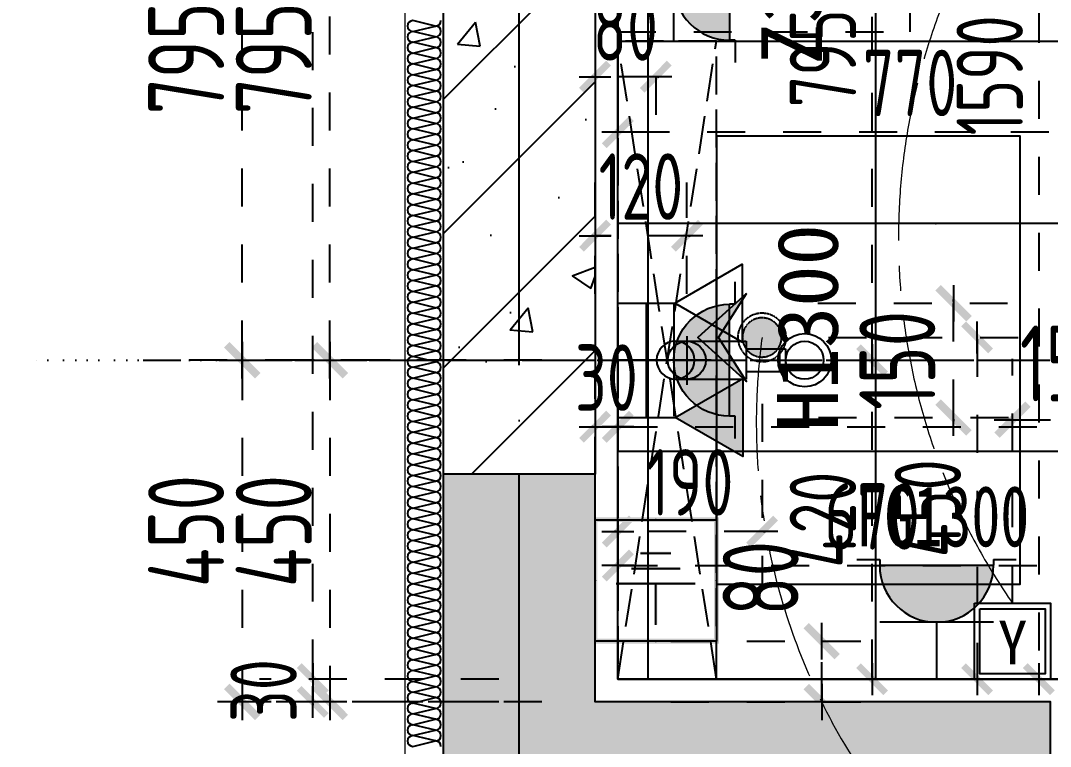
# Model space of a CAD drawing. Extents: x 133656 to 214778, y 12424 to 51506.
# Drawn here: x 155439 to 156796, y 20241 to 21197 of the extents above; entities that cross this region are included whole.
import ezdxf
from ezdxf.enums import TextEntityAlignment as Align

# ---------------------------------------------------------------- set-up
doc = ezdxf.new("R2010")
doc.units = 0
doc.header["$MEASUREMENT"] = 0
for name, pattern in [('DASH', [0.35, 0.25, -0.1]), ('图案填充', [66.863653, 0, -20.558844, 0, -15.145704, 0, -15.145704, 0, -16.013401]), ('图纸索引线', [1.414175, 0.440583, -0.082865, 0.082865, -0.092515, 0.440583, -0.082865, 0.082865, -0.109034]), ('家具虚线平面', [100, 50, -50]), ('索引', [26.102844, 8.811668, -1.657301, 1.657301, -1.850304, 8.811668, -1.657301, 1.657301]), ('轴线', [1279.947105, 991.697132, -142.311249, 0, -145.938724])]:
    doc.linetypes.add(name, pattern=pattern)
doc.layers.get('Defpoints').update_dxf_attribs({"color": 8})
for name, color, linetype in [('A-HATH', 8, 'Continuous'), ('A3.土建轴号', 160, 'Continuous'), ('A31.土建轴线', 251, 'Continuous'), ('B4.装修完成面', 112, 'Continuous'), ('B6.新建墙体定位', 203, 'Continuous'), ('B9.完成面定位', 203, 'Continuous'), ('E1.地面-(平面图)', 136, 'Continuous'), ('F5.洁具层', 133, 'Continuous'), ('G3.天花灯具', 52, 'Continuous'), ('G4.天花灯位', 71, 'Continuous'), ('G5.天花看线', 152, 'Continuous'), ('K1.机电开关', 30, 'Continuous'), ('K2.强电插座', 132, 'Continuous'), ('PUB_HATCH', 8, 'Continuous'), ('WALL', 6, 'Continuous'), ('wf2水点排水', 1, 'Continuous'), ('WF2水点标注', 1, 'Continuous'), ('保温', 35, 'Continuous'), ('给排水', 4, 'Continuous')]:
    doc.layers.add(name, color=color, linetype=linetype)
doc.layers.add('灯具连线', color=30, linetype='Continuous', lineweight=13)
doc.styles.add('_TCH_DIM_T3', font='SIMPLEX', dxfattribs={"width": 0.705882, "bigfont": 'GBCBIG'})
doc.styles.add('_TEL_DIM', font='MYTXT', dxfattribs={"width": 0.8, "height": 3, "bigfont": 'HZTXT'})
doc.styles.add('标注数字', font='dim.shx', dxfattribs={"width": 0.8})
doc.styles.add('标题文字', font='')
doc.styles.add('黑体', font='simhei.ttf')
doc.styles.get('标题文字').set_extended_font_data('SimSun')
doc.dimstyles.new('_TCH_ARCH&&50', dxfattribs={"dimtxt": 127.5, "dimasz": 50, "dimexe": 125, "dimexo": 150, "dimgap": 75, "dimtad": 1, "dimdec": 0, "dimzin": 0, "dimdsep": 46, "dimtxsty": '_TCH_DIM_T3', "dimblk": 'ARCHTICK', "dimcen": 0.09, "dimclrd": 44, "dimclre": 44, "dimclrt": 2, "dimazin": 2, "dimtfac": 1, "dimtdec": 0, "dimtix": 1, "dimtmove": 2, "dimatfit": 3, "dimldrblk": 'DOT', "dimfxl": 1, "dimtolj": 1, "dimtzin": 0, "dimarcsym": 0})
doc.dimstyles.new('设计2017', dxfattribs={"dimscale": 100, "dimtxt": 2.5, "dimasz": 0.06, "dimexe": 2, "dimexo": 2.5, "dimgap": 0.6, "dimtad": 1, "dimdec": 0, "dimrnd": 5, "dimzin": 0, "dimdsep": 46, "dimtxsty": '标注数字', "dimblk": 'HBA_DIMENSION_TICK', "dimcen": 0.125, "dimclrd": 44, "dimclre": 44, "dimclrt": 50, "dimadec": 0, "dimazin": 0, "dimtfac": 1, "dimtdec": 0, "dimtix": 1, "dimtmove": 0, "dimatfit": 3, "dimldrblk": 'HBA_Leader_Arrow', "dimfxl": 7, "dimfxlon": 1, "dimtvp": 1, "dimtolj": 1, "dimtzin": 0, "dimarcsym": 0})
pattern_1 = [(0, (157766.07, 20329.63), (0, 300), []), (90, (157766.07, 20329.63), (-300, 2e-14), [])]

# ---------------------------------------------------------------- blocks, each defined once
blk = doc.blocks.new('_ArchTick')
at = {"color": 0, "linetype": 'ByBlock', "const_width": 0.4}
blk.add_lwpolyline([(-0.5, -0.5), (0.5, 0.5)], dxfattribs=at)
blk = doc.blocks.new('*D77')
at = {"layer": 'A3.土建轴号', "color": 44, "lineweight": -2, "transparency": 16777216}
for p, q in [((155466.2, 22999.6), (154828.2, 22999.6)), ((154953.2, 20199.6), (154953.2, 22999.6)), ((155466.2, 20199.6), (154828.2, 20199.6))]:
    blk.add_line(p, q, dxfattribs=at)
at = {"layer": 'Defpoints', "color": 0, "transparency": 16777216}
for p in [(154953.2, 22999.6), (155616.2, 22999.6), (155616.2, 20199.6)]:
    blk.add_point(p, dxfattribs=at)
at = {"layer": 'A3.土建轴号', "color": 44, "lineweight": -2, "transparency": 16777216, "xscale": 50, "yscale": 50, "zscale": 50}
for p, rotation in [((154953.2, 22999.6), 90), ((154953.2, 20199.6), 270)]:
    blk.add_blockref('_ArchTick', p, dxfattribs=dict(at, rotation=rotation))
at = {"layer": 'A3.土建轴号', "color": 2, "transparency": 16777216, "insert": (154814.4, 21599.6), "char_height": 127.5, "attachment_point": 5, "rotation": 90, "style": '_TCH_DIM_T3'}
blk.add_mtext('\\A1;2800', dxfattribs=at)
blk = doc.blocks.new('_Dot')
at = {"color": 0, "linetype": 'ByBlock', "lineweight": -2}
blk.add_line((-0.5, 0), (-1, 0), dxfattribs=at)
at = {"color": 0, "linetype": 'ByBlock', "const_width": 0.5}
blk.add_lwpolyline([(-0.25, 0, 1), (0.25, 0, 1)], format="xyb", close=True, dxfattribs=at)
blk = doc.blocks.new('$LinePat$岩棉板')
at = {"color": 0}
for p, q in [((0, -17), (12, -67)), ((12, -67), (24, -17))]:
    blk.add_line(p, q, dxfattribs=at)
for centre, start, end in [((12, -17), 0, 180), ((0, -67), 270, 0), ((24, -67), 180, 270)]:
    blk.add_arc(centre, 12, start, end, dxfattribs=at)
at = {"layer": 'Defpoints'}
blk.add_point((0, 0.1), dxfattribs=at)
at = {"layer": 'Defpoints', "color": 0}
blk.add_point((24, -84), dxfattribs=at)
blk = doc.blocks.new('A$C4CA221D1')
at = {"layer": '给排水'}
blk.add_hatch(color=256, dxfattribs=at).paths.add_polyline_path([(1.308, 2.744), (-0.408, 2.744), (0.45, 1.258)])
for points in [[(0.45, 0), (0.45, 1.258), (1.308, 2.744), (-0.408, 2.744), (0.45, 1.258)], [(2.958, 0), (2.958, 1.25), (3.811, 2.728), (2.105, 2.728), (2.958, 1.25)], [(0.45, 0.629), (2.965, 0.629)], [(1.708, 0.629), (1.708, 0)]]:
    blk.add_lwpolyline(points, dxfattribs=at)
blk = doc.blocks.new('longtou')
at = {"layer": 'F5.洁具层', "color": 252}
for p, q in [((1103515.8, 259388.9), (1103515.8, 259441)), ((1103545.8, 259441), (1103515.8, 259441)), ((1103545.8, 259433), (1103515.8, 259433)), ((1103545.8, 259388.9), (1103545.8, 259441)), ((1103555.8, 259388.9), (1103505.8, 259388.9)), ((1103505.8, 259296), (1103505.8, 259388.9)), ((1103555.8, 259296), (1103555.8, 259388.9))]:
    blk.add_line(p, q, dxfattribs=at)
blk.add_circle((1103530.8, 259296), 25, dxfattribs=at)
blk = doc.blocks.new('不间断电源')
h = blk.add_hatch(color=8)
h.dxf.hatch_style = 1
h.paths.add_polyline_path([(-70.3, 140.6, 1), (70.3, 140.6)])
for p, q in [((-98.4, 147.7), (-70.3, 147.7)), ((-70.3, 147.7), (-70.3, 140.6)), ((-70.3, 140.6), (70.3, 140.6)), ((70.3, 147.7), (70.3, 140.6)), ((70.3, 147.7), (98.4, 147.7)), ((70.3, 70.3), (-70.3, 70.3)), ((0, 70.3), (0, 0))]:
    blk.add_line(p, q)
blk.add_arc((0, 140.6), 70.3, 180, 0)
at = {"color": 1, "style": '标题文字'}
blk.add_attdef('REF.', (86, 32.6), '', height=70.9, dxfattribs=at)
blk = doc.blocks.new('HBA_DIMENSION_TICK')
at = {"color": 0, "linetype": 'ByBlock'}
for p, q in [((-10, 0), (0, 0)), ((0, 0), (10, 0))]:
    blk.add_line(p, q, dxfattribs=at)
at = {"color": 50, "linetype": 'ByBlock'}
blk.add_solid([(-10, -7), (-7, -10), (7, 10), (10, 7)], dxfattribs=at)
blk = doc.blocks.new('*D106')
at = {"layer": 'Defpoints', "color": 0, "linetype": '家具虚线平面', "transparency": 16777216}
for p in [(156896.1, 20671.3), (156746.1, 20329.6), (156896.1, 20329.6)]:
    blk.add_point(p, dxfattribs=at)
at = {"layer": 'K1.机电开关', "color": 44, "linetype": '家具虚线平面', "lineweight": -2, "transparency": 16777216}
for p, q in [((156746.1, 20429.6), (156746.1, 20751.3)), ((156896.1, 20429.6), (156896.1, 20751.3)), ((156743.7, 20671.3), (156741.3, 20671.3)), ((156746.1, 20671.3), (156896.1, 20671.3)), ((156898.5, 20671.3), (156900.9, 20671.3))]:
    blk.add_line(p, q, dxfattribs=at)
at = {"layer": 'K1.机电开关', "color": 44, "linetype": '家具虚线平面', "lineweight": -2, "transparency": 16777216, "xscale": 2.4, "yscale": 2.4, "zscale": 2.4}
blk.add_blockref('HBA_DIMENSION_TICK', (156746.1, 20671.3), dxfattribs=at)
at = {"layer": 'K1.机电开关', "color": 44, "linetype": '家具虚线平面', "lineweight": -2, "transparency": 16777216, "xscale": 2.4, "yscale": 2.4, "zscale": 2.4, "rotation": 180}
blk.add_blockref('HBA_DIMENSION_TICK', (156896.1, 20671.3), dxfattribs=at)
at = {"layer": 'K1.机电开关', "color": 50, "linetype": '家具虚线平面', "transparency": 16777216, "insert": (156821.1, 20745.3), "char_height": 100, "attachment_point": 5, "style": '标注数字'}
blk.add_mtext('\\A1;150', dxfattribs=at)
blk = doc.blocks.new('HBA_Leader_Arrow')
at = {"color": 0, "linetype": 'ByBlock', "ltscale": 0.5}
blk.add_line((3.5, 0), (-10, 0), dxfattribs=at)
for points in [[(-10.99, 11.28), (-6.57, 14.38), (-0.55, 0), (3.5, 0)], [(-10.99, -11.28), (-6.57, -14.38), (-0.55, 0), (3.5, 0)]]:
    blk.add_solid(points, dxfattribs=at)
blk = doc.blocks.new('*D108')
at = {"layer": 'Defpoints', "color": 0, "linetype": '家具虚线平面', "transparency": 16777216}
for p in [(156140.6, 20749.6), (155731.3, 20299.6), (156048.7, 20299.6)]:
    blk.add_point(p, dxfattribs=at)
at = {"layer": 'K2.强电插座', "color": 44, "linetype": '家具虚线平面', "lineweight": -2, "transparency": 16777216}
for p, q in [((156011.3, 20749.6), (155651.3, 20749.6)), ((155731.3, 20747.2), (155731.3, 20302)), ((155948.7, 20299.6), (155651.3, 20299.6))]:
    blk.add_line(p, q, dxfattribs=at)
at = {"layer": 'K2.强电插座', "color": 44, "linetype": '家具虚线平面', "lineweight": -2, "transparency": 16777216, "xscale": 2.4, "yscale": 2.4, "zscale": 2.4}
for p, rotation in [((155731.3, 20749.6), 90), ((155731.3, 20299.6), 270)]:
    blk.add_blockref('HBA_DIMENSION_TICK', p, dxfattribs=dict(at, rotation=rotation))
at = {"layer": 'K2.强电插座', "color": 50, "linetype": '家具虚线平面', "transparency": 16777216, "insert": (155657.3, 20524.6), "char_height": 100, "attachment_point": 5, "rotation": 90, "style": '标注数字'}
blk.add_mtext('\\A1;450', dxfattribs=at)
blk = doc.blocks.new('*U58')
at = {"linetype": 'ByBlock'}
for points in [[(0, 7), (7, 7), (7, 0), (0, 0)], [(0.5, 6.5), (6.5, 6.5), (6.5, 0.5), (0.5, 0.5)]]:
    blk.add_lwpolyline(points, close=True, dxfattribs=at)
at = {"linetype": 'ByBlock', "insert": (2.157, 5.384), "char_height": 4, "attachment_point": 1, "style": '黑体'}
blk.add_mtext_dynamic_manual_height_columns('Y', width=7.26232, gutter_width=1000, heights=[0], dxfattribs=at)
blk = doc.blocks.new('*D132')
at = {"layer": 'Defpoints', "color": 0, "linetype": '家具虚线平面', "transparency": 16777216}
for p in [(156196.1, 20379.6), (156494.8, 20379.6), (156196.1, 20299.6)]:
    blk.add_point(p, dxfattribs=at)
at = {"layer": 'K2.强电插座', "color": 44, "linetype": '家具虚线平面', "lineweight": -2, "transparency": 16777216}
for p, q in [((156296.1, 20379.6), (156574.8, 20379.6)), ((156494.8, 20302), (156494.8, 20377.2)), ((156296.1, 20299.6), (156574.8, 20299.6))]:
    blk.add_line(p, q, dxfattribs=at)
at = {"layer": 'K2.强电插座', "color": 44, "linetype": '家具虚线平面', "lineweight": -2, "transparency": 16777216, "xscale": 2.4, "yscale": 2.4, "zscale": 2.4}
for p, rotation in [((156494.8, 20379.6), 90), ((156494.8, 20299.6), 270)]:
    blk.add_blockref('HBA_DIMENSION_TICK', p, dxfattribs=dict(at, rotation=rotation))
at = {"layer": 'K2.强电插座', "color": 50, "linetype": '家具虚线平面', "transparency": 16777216, "insert": (156414.4, 20462.5), "char_height": 100, "attachment_point": 5, "rotation": 90, "style": '标注数字'}
blk.add_mtext('\\A1;80', dxfattribs=at)
blk = doc.blocks.new('*D140')
at = {"layer": 'Defpoints', "color": 0, "linetype": '家具虚线平面', "transparency": 16777216}
for p in [(155731.3, 21544.6), (156141.6, 21544.6), (156140.6, 20749.6)]:
    blk.add_point(p, dxfattribs=at)
at = {"layer": 'K2.强电插座', "color": 44, "linetype": '家具虚线平面', "lineweight": -2, "transparency": 16777216}
for p, q in [((156011.3, 21544.6), (155651.3, 21544.6)), ((155731.3, 20752), (155731.3, 21542.2)), ((156011.3, 20749.6), (155651.3, 20749.6))]:
    blk.add_line(p, q, dxfattribs=at)
at = {"layer": 'K2.强电插座', "color": 44, "linetype": '家具虚线平面', "lineweight": -2, "transparency": 16777216, "xscale": 2.4, "yscale": 2.4, "zscale": 2.4}
for p, rotation in [((155731.3, 21544.6), 90), ((155731.3, 20749.6), 270)]:
    blk.add_blockref('HBA_DIMENSION_TICK', p, dxfattribs=dict(at, rotation=rotation))
at = {"layer": 'K2.强电插座', "color": 50, "linetype": '家具虚线平面', "transparency": 16777216, "insert": (155657.3, 21147.1), "char_height": 100, "attachment_point": 5, "rotation": 90, "style": '标注数字'}
blk.add_mtext('\\A1;795', dxfattribs=at)
blk = doc.blocks.new('$equip_U$00000061(216-PC)')
h = blk.add_hatch(color=256)
h.paths.add_polyline_path([(0.416, 0.816), (-0.416, 0.816), (-0.416, -0.016), (0.416, -0.016)])
h.paths.add_polyline_path([(-0.384, 0.784), (0.384, 0.784), (0.384, 0.016), (-0.384, 0.016)], flags=16)
for points in [[(-0.1, 0.5694), (0.1, 0.5694), (0.1, 0.5894), (-0.1, 0.5894)], [(-0.16, 0.4694), (0.16, 0.4694), (0.16, 0.4894), (-0.16, 0.4894)], [(-0.26, 0.3694), (0.26, 0.3694), (0.26, 0.3894), (-0.26, 0.3894)], [(0.01, 0.1094), (0.01, 0.3794), (-0.01, 0.3794), (-0.01, 0.1094)]]:
    blk.add_hatch(color=1).paths.add_polyline_path(points)
at = {"linetype": 'Continuous'}
for p, q in [((-0.4, 0), (-0.4, 0.8)), ((-0.4, 0.8), (0.4, 0.8)), ((0.4, 0.8), (0.4, 0)), ((0.4, 0), (-0.4, 0))]:
    blk.add_line(p, q, dxfattribs=at)
at = {"color": 1}
for p, q in [((-0.1, 0.5794), (0.1, 0.5794)), ((-0.16, 0.4794), (0.16, 0.4794)), ((-0.26, 0.3794), (0.26, 0.3794)), ((0, 0.1089), (0, 0.3794))]:
    blk.add_line(p, q, dxfattribs=at)
for p in [(0, 0.8), (-0.4, 0.4), (0.4, 0.4), (0, 0)]:
    blk.add_point(p)
at = {"color": 7, "style": '_TEL_DIM', "flags": 1}
blk.add_attdef('A', text='', height=0.00002, dxfattribs=at).set_placement((0, 0), align=Align.MIDDLE_CENTER)
blk = doc.blocks.new('A$C19652AA9')
h = blk.add_hatch(color=0)
h.dxf.hatch_style = 1
h.paths.add_polyline_path([(31.9, 90.8), (90.2, 0.1), (31.9, -90.8), (132.6, 0)])
h = blk.add_hatch(color=0)
h.dxf.hatch_style = 1
edge = h.paths.add_edge_path()
edge.add_arc((0, 0), 40.5, 0, 360)
at = {"color": 0}
blk.add_lwpolyline([(31.9, 90.8), (132.6, 0), (31.9, -90.8), (90.2, 0.1)], close=True, dxfattribs=at)
at = {"color": 0, "linetype": '图纸索引线'}
for radius in [50, 40.5]:
    blk.add_circle((0, 0), radius, dxfattribs=at)
blk = doc.blocks.new('*D189')
at = {"layer": 'Defpoints', "color": 0, "linetype": '家具虚线平面', "transparency": 16777216}
for p in [(156389.7, 20824.6), (156668.4, 20824.6), (156390.7, 20674.2)]:
    blk.add_point(p, dxfattribs=at)
at = {"layer": 'WF2水点标注', "color": 44, "linetype": '家具虚线平面', "lineweight": -2, "transparency": 16777216}
for p, q in [((156668.4, 20827), (156668.4, 20829.4)), ((156489.7, 20824.6), (156748.4, 20824.6)), ((156668.4, 20674.2), (156668.4, 20824.6)), ((156490.7, 20674.2), (156748.4, 20674.2)), ((156668.4, 20671.8), (156668.4, 20669.4))]:
    blk.add_line(p, q, dxfattribs=at)
at = {"layer": 'WF2水点标注', "color": 44, "linetype": '家具虚线平面', "lineweight": -2, "transparency": 16777216, "xscale": 2.4, "yscale": 2.4, "zscale": 2.4}
for p, rotation in [((156668.4, 20824.6), 270), ((156668.4, 20674.2), 90)]:
    blk.add_blockref('HBA_DIMENSION_TICK', p, dxfattribs=dict(at, rotation=rotation))
at = {"layer": 'WF2水点标注', "color": 50, "linetype": '家具虚线平面', "transparency": 16777216, "insert": (156594.4, 20749.4), "char_height": 100, "attachment_point": 5, "rotation": 90, "style": '标注数字'}
blk.add_mtext('\\A1;150', dxfattribs=at)
blk = doc.blocks.new('*D190')
at = {"layer": 'Defpoints', "color": 0, "linetype": '家具虚线平面', "transparency": 16777216}
for p in [(156226.1, 20749.6), (155846.7, 20299.6), (156226.1, 20299.6)]:
    blk.add_point(p, dxfattribs=at)
at = {"layer": 'WF2水点标注', "color": 44, "linetype": '家具虚线平面', "lineweight": -2, "transparency": 16777216}
for p, q in [((156126.1, 20749.6), (155766.7, 20749.6)), ((155846.7, 20747.2), (155846.7, 20302)), ((156126.1, 20299.6), (155766.7, 20299.6))]:
    blk.add_line(p, q, dxfattribs=at)
at = {"layer": 'WF2水点标注', "color": 44, "linetype": '家具虚线平面', "lineweight": -2, "transparency": 16777216, "xscale": 2.4, "yscale": 2.4, "zscale": 2.4}
for p, rotation in [((155846.7, 20749.6), 90), ((155846.7, 20299.6), 270)]:
    blk.add_blockref('HBA_DIMENSION_TICK', p, dxfattribs=dict(at, rotation=rotation))
at = {"layer": 'WF2水点标注', "color": 50, "linetype": '家具虚线平面', "transparency": 16777216, "insert": (155772.7, 20524.6), "char_height": 100, "attachment_point": 5, "rotation": 90, "style": '标注数字'}
blk.add_mtext('\\A1;450', dxfattribs=at)
blk = doc.blocks.new('*D201')
at = {"layer": 'Defpoints', "color": 0, "linetype": '家具虚线平面', "transparency": 16777216}
for p in [(155846.7, 21544.6), (156226.1, 21544.6), (156226.1, 20749.6)]:
    blk.add_point(p, dxfattribs=at)
at = {"layer": 'WF2水点标注', "color": 44, "linetype": '家具虚线平面', "lineweight": -2, "transparency": 16777216}
for p, q in [((156126.1, 21544.6), (155766.7, 21544.6)), ((155846.7, 20752), (155846.7, 21542.2)), ((156126.1, 20749.6), (155766.7, 20749.6))]:
    blk.add_line(p, q, dxfattribs=at)
at = {"layer": 'WF2水点标注', "color": 44, "linetype": '家具虚线平面', "lineweight": -2, "transparency": 16777216, "xscale": 2.4, "yscale": 2.4, "zscale": 2.4}
for p, rotation in [((155846.7, 21544.6), 90), ((155846.7, 20749.6), 270)]:
    blk.add_blockref('HBA_DIMENSION_TICK', p, dxfattribs=dict(at, rotation=rotation))
at = {"layer": 'WF2水点标注', "color": 50, "linetype": '家具虚线平面', "transparency": 16777216, "insert": (155772.7, 21147.1), "char_height": 100, "attachment_point": 5, "rotation": 90, "style": '标注数字'}
blk.add_mtext('\\A1;795', dxfattribs=at)
blk = doc.blocks.new('结构')
at = {"layer": 'A-HATH'}
blk.add_hatch(color=256, dxfattribs=at).paths.add_polyline_path([(-6700, -450), (-6700, -950), (-5900, -950), (-5900, -750), (-6500, -750), (-6500, -450)], flags=0)
at = {"layer": 'WALL'}
blk.add_lwpolyline([(-6700, -450), (-6700, -950), (-5900, -950), (-5900, -750), (-6500, -750), (-6500, -450), (-6700, -450)], close=True, dxfattribs=at)
blk = doc.blocks.new('*D457')
at = {"layer": 'B6.新建墙体定位', "color": 44, "linetype": '家具虚线平面', "lineweight": -2, "transparency": 16777216}
for p, q in [((156226.1, 20442.9), (156226.1, 20549.3)), ((156896.1, 20387.1), (156896.1, 20549.3)), ((156228.2, 20479.3), (156894, 20479.3))]:
    blk.add_line(p, q, dxfattribs=at)
at = {"layer": 'Defpoints', "color": 0, "linetype": '家具虚线平面', "transparency": 16777216}
for p in [(156896.1, 20479.3), (156226.1, 20355.4), (156896.1, 20299.6)]:
    blk.add_point(p, dxfattribs=at)
at = {"layer": 'B6.新建墙体定位', "color": 44, "linetype": '家具虚线平面', "lineweight": -2, "transparency": 16777216, "xscale": 2.1, "yscale": 2.1, "zscale": 2.1, "rotation": 180}
blk.add_blockref('HBA_DIMENSION_TICK', (156226.1, 20479.3), dxfattribs=at)
at = {"layer": 'B6.新建墙体定位', "color": 44, "linetype": '家具虚线平面', "lineweight": -2, "transparency": 16777216, "xscale": 2.1, "yscale": 2.1, "zscale": 2.1}
blk.add_blockref('HBA_DIMENSION_TICK', (156896.1, 20479.3), dxfattribs=at)
at = {"layer": 'B6.新建墙体定位', "color": 50, "linetype": '家具虚线平面', "transparency": 16777216, "insert": (156561.1, 20544), "char_height": 87.5, "attachment_point": 5, "style": '标注数字'}
blk.add_mtext('\\A1;670', dxfattribs=at)
blk = doc.blocks.new('*D528')
at = {"layer": 'B9.完成面定位', "color": 44, "linetype": '家具虚线平面', "lineweight": -2, "transparency": 16777216}
for p, q in [((156561.1, 20749.6), (156631.1, 20749.6)), ((156561.1, 20331.7), (156561.1, 20747.5)), ((156561.1, 20329.6), (156631.1, 20329.6))]:
    blk.add_line(p, q, dxfattribs=at)
at = {"layer": 'Defpoints', "color": 0, "linetype": '家具虚线平面', "transparency": 16777216}
for p in [(156561.1, 20749.6), (156561.1, 20749.6), (156561.1, 20329.6)]:
    blk.add_point(p, dxfattribs=at)
at = {"layer": 'B9.完成面定位', "color": 44, "linetype": '家具虚线平面', "lineweight": -2, "transparency": 16777216, "xscale": 2.1, "yscale": 2.1, "zscale": 2.1}
for p, rotation in [((156561.1, 20749.6), 90), ((156561.1, 20329.6), 270)]:
    blk.add_blockref('HBA_DIMENSION_TICK', p, dxfattribs=dict(at, rotation=rotation))
at = {"layer": 'B9.完成面定位', "color": 50, "linetype": '家具虚线平面', "transparency": 16777216, "insert": (156496.3, 20539.6), "char_height": 87.5, "attachment_point": 5, "rotation": 90, "style": '标注数字'}
blk.add_mtext('\\A1;420', dxfattribs=at)
blk = doc.blocks.new('*D529')
at = {"layer": 'B9.完成面定位', "color": 44, "linetype": '家具虚线平面', "lineweight": -2, "transparency": 16777216}
for p, q in [((156561.1, 21544.6), (156631.1, 21544.6)), ((156561.1, 20751.7), (156561.1, 21542.5)), ((156561.1, 20749.6), (156631.1, 20749.6))]:
    blk.add_line(p, q, dxfattribs=at)
at = {"layer": 'Defpoints', "color": 0, "linetype": '家具虚线平面', "transparency": 16777216}
for p in [(156561.1, 21544.6), (156561.1, 21544.6), (156561.1, 20749.6)]:
    blk.add_point(p, dxfattribs=at)
at = {"layer": 'B9.完成面定位', "color": 44, "linetype": '家具虚线平面', "lineweight": -2, "transparency": 16777216, "xscale": 2.1, "yscale": 2.1, "zscale": 2.1}
for p, rotation in [((156561.1, 21544.6), 90), ((156561.1, 20749.6), 270)]:
    blk.add_blockref('HBA_DIMENSION_TICK', p, dxfattribs=dict(at, rotation=rotation))
at = {"layer": 'B9.完成面定位', "color": 50, "linetype": '家具虚线平面', "transparency": 16777216, "insert": (156496.3, 21147.1), "char_height": 87.5, "attachment_point": 5, "rotation": 90, "style": '标注数字'}
blk.add_mtext('\\A1;795', dxfattribs=at)
blk = doc.blocks.new('ps')
at = {"layer": '给排水', "linetype": 'ByBlock'}
for p, q in [((1081888.4, 265872.1), (1081888.4, 265936)), ((1081856.4, 265903.8), (1081920.3, 265903.8))]:
    blk.add_line(p, q, dxfattribs=at)
blk.add_circle((1081888.6, 265903.8), 25, dxfattribs=at)
blk = doc.blocks.new('*D551')
at = {"layer": 'Defpoints', "color": 0, "linetype": '家具虚线平面', "transparency": 16777216}
for p in [(156196.1, 20913.5), (156196.1, 20749.6), (156317.2, 20749.6)]:
    blk.add_point(p, dxfattribs=at)
at = {"layer": 'wf2水点排水', "color": 44, "linetype": '家具虚线平面', "lineweight": -2, "transparency": 16777216}
for p, q in [((156196.1, 20837.1), (156196.1, 20983.5)), ((156317.2, 20837.1), (156317.2, 20983.5)), ((156194, 20913.5), (156191.9, 20913.5)), ((156317.2, 20913.5), (156196.1, 20913.5)), ((156319.3, 20913.5), (156321.4, 20913.5))]:
    blk.add_line(p, q, dxfattribs=at)
at = {"layer": 'wf2水点排水', "color": 44, "linetype": '家具虚线平面', "lineweight": -2, "transparency": 16777216, "xscale": 2.1, "yscale": 2.1, "zscale": 2.1}
blk.add_blockref('HBA_DIMENSION_TICK', (156196.1, 20913.5), dxfattribs=at)
at = {"layer": 'wf2水点排水', "color": 44, "linetype": '家具虚线平面', "lineweight": -2, "transparency": 16777216, "xscale": 2.1, "yscale": 2.1, "zscale": 2.1, "rotation": 180}
blk.add_blockref('HBA_DIMENSION_TICK', (156317.2, 20913.5), dxfattribs=at)
at = {"layer": 'wf2水点排水', "color": 50, "linetype": '家具虚线平面', "transparency": 16777216, "insert": (156256.6, 20978.2), "char_height": 87.5, "attachment_point": 5, "style": '标注数字'}
blk.add_mtext('\\A1;120', dxfattribs=at)
blk = doc.blocks.new('*D552')
at = {"layer": 'Defpoints', "color": 0, "linetype": '家具虚线平面', "transparency": 16777216}
for p in [(156196.1, 21138.6), (156276.1, 21138.6), (156196.1, 21122.9)]:
    blk.add_point(p, dxfattribs=at)
at = {"layer": 'wf2水点排水', "color": 44, "linetype": '家具虚线平面', "lineweight": -2, "transparency": 16777216}
for p, q in [((156194, 21122.9), (156191.9, 21122.9)), ((156196.1, 21122.9), (156196.1, 21052.9)), ((156276.1, 21122.9), (156196.1, 21122.9)), ((156276.1, 21122.9), (156276.1, 21052.9)), ((156278.2, 21122.9), (156280.3, 21122.9))]:
    blk.add_line(p, q, dxfattribs=at)
at = {"layer": 'wf2水点排水', "color": 44, "linetype": '家具虚线平面', "lineweight": -2, "transparency": 16777216, "xscale": 2.1, "yscale": 2.1, "zscale": 2.1}
blk.add_blockref('HBA_DIMENSION_TICK', (156196.1, 21122.9), dxfattribs=at)
at = {"layer": 'wf2水点排水', "color": 44, "linetype": '家具虚线平面', "lineweight": -2, "transparency": 16777216, "xscale": 2.1, "yscale": 2.1, "zscale": 2.1, "rotation": 180}
blk.add_blockref('HBA_DIMENSION_TICK', (156276.1, 21122.9), dxfattribs=at)
at = {"layer": 'wf2水点排水', "color": 50, "linetype": '家具虚线平面', "transparency": 16777216, "insert": (156236.1, 21187.7), "char_height": 87.5, "attachment_point": 5, "style": '标注数字'}
blk.add_mtext('\\A1;80', dxfattribs=at)
blk = doc.blocks.new('*D584')
at = {"layer": 'B6.新建墙体定位', "color": 44, "linetype": '家具虚线平面', "lineweight": -2, "transparency": 16777216}
for p, q in [((156069.2, 20329.6), (155754.2, 20329.6)), ((155824.2, 20331.7), (155824.2, 20333.8)), ((155824.2, 20329.6), (155824.2, 20299.6)), ((156069.2, 20299.6), (155754.2, 20299.6)), ((155824.2, 20297.5), (155824.2, 20295.4))]:
    blk.add_line(p, q, dxfattribs=at)
at = {"layer": 'Defpoints', "color": 0, "linetype": '家具虚线平面', "transparency": 16777216}
for p in [(156226.1, 20329.6), (155824.2, 20299.6), (156226.1, 20299.6)]:
    blk.add_point(p, dxfattribs=at)
at = {"layer": 'B6.新建墙体定位', "color": 44, "linetype": '家具虚线平面', "lineweight": -2, "transparency": 16777216, "xscale": 2.1, "yscale": 2.1, "zscale": 2.1}
for p, rotation in [((155824.2, 20329.6), 270), ((155824.2, 20299.6), 90)]:
    blk.add_blockref('HBA_DIMENSION_TICK', p, dxfattribs=dict(at, rotation=rotation))
at = {"layer": 'B6.新建墙体定位', "color": 50, "linetype": '家具虚线平面', "transparency": 16777216, "insert": (155759.4, 20314.6), "char_height": 87.5, "attachment_point": 5, "rotation": 90, "style": '标注数字'}
blk.add_mtext('\\A1;30', dxfattribs=at)
blk = doc.blocks.new('*D585')
at = {"layer": 'B6.新建墙体定位', "color": 44, "linetype": '家具虚线平面', "lineweight": -2, "transparency": 16777216}
for p, q in [((156069.2, 22869.6), (155754.2, 22869.6)), ((155824.2, 20331.7), (155824.2, 22867.5)), ((156069.2, 20329.6), (155754.2, 20329.6))]:
    blk.add_line(p, q, dxfattribs=at)
at = {"layer": 'Defpoints', "color": 0, "linetype": '家具虚线平面', "transparency": 16777216}
for p in [(155824.2, 22869.6), (156576.1, 22869.6), (156226.1, 20329.6)]:
    blk.add_point(p, dxfattribs=at)
at = {"layer": 'B6.新建墙体定位', "color": 44, "linetype": '家具虚线平面', "lineweight": -2, "transparency": 16777216, "xscale": 2.1, "yscale": 2.1, "zscale": 2.1}
for p, rotation in [((155824.2, 22869.6), 90), ((155824.2, 20329.6), 270)]:
    blk.add_blockref('HBA_DIMENSION_TICK', p, dxfattribs=dict(at, rotation=rotation))
at = {"layer": 'B6.新建墙体定位', "color": 50, "linetype": '家具虚线平面', "transparency": 16777216, "insert": (155759.4, 21599.6), "char_height": 87.5, "attachment_point": 5, "rotation": 90, "style": '标注数字'}
blk.add_mtext('\\A1;2540', dxfattribs=at)
blk = doc.blocks.new('*D587')
at = {"layer": 'B6.新建墙体定位', "color": 44, "linetype": '家具虚线平面', "lineweight": -2, "transparency": 16777216}
for p, q in [((156663.6, 21919.6), (156850.9, 21919.6)), ((156780.9, 21917.5), (156780.9, 20331.7)), ((156648.6, 20329.6), (156850.9, 20329.6))]:
    blk.add_line(p, q, dxfattribs=at)
at = {"layer": 'Defpoints', "color": 0, "linetype": '家具虚线平面', "transparency": 16777216}
for p in [(156576.1, 21919.6), (156561.1, 20329.6), (156780.9, 20329.6)]:
    blk.add_point(p, dxfattribs=at)
at = {"layer": 'B6.新建墙体定位', "color": 44, "linetype": '家具虚线平面', "lineweight": -2, "transparency": 16777216, "xscale": 2.1, "yscale": 2.1, "zscale": 2.1}
for p, rotation in [((156780.9, 21919.6), 90), ((156780.9, 20329.6), 270)]:
    blk.add_blockref('HBA_DIMENSION_TICK', p, dxfattribs=dict(at, rotation=rotation))
at = {"layer": 'B6.新建墙体定位', "color": 50, "linetype": '家具虚线平面', "transparency": 16777216, "insert": (156716.1, 21124.6), "char_height": 87.5, "attachment_point": 5, "rotation": 90, "style": '标注数字'}
blk.add_mtext('\\A1;1590', dxfattribs=at)
blk = doc.blocks.new('*D589')
at = {"layer": 'B6.新建墙体定位', "color": 44, "linetype": '家具虚线平面', "lineweight": -2, "transparency": 16777216}
for p, q in [((156196.1, 20598.6), (156196.1, 20732)), ((156226.1, 20598.6), (156226.1, 20732)), ((156194, 20662), (156191.9, 20662)), ((156196.1, 20662), (156226.1, 20662)), ((156228.2, 20662), (156230.3, 20662))]:
    blk.add_line(p, q, dxfattribs=at)
at = {"layer": 'Defpoints', "color": 0, "linetype": '家具虚线平面', "transparency": 16777216}
for p in [(156226.1, 20662), (156196.1, 20511.1), (156226.1, 20511.1)]:
    blk.add_point(p, dxfattribs=at)
at = {"layer": 'B6.新建墙体定位', "color": 44, "linetype": '家具虚线平面', "lineweight": -2, "transparency": 16777216, "xscale": 2.1, "yscale": 2.1, "zscale": 2.1}
blk.add_blockref('HBA_DIMENSION_TICK', (156196.1, 20662), dxfattribs=at)
at = {"layer": 'B6.新建墙体定位', "color": 44, "linetype": '家具虚线平面', "lineweight": -2, "transparency": 16777216, "xscale": 2.1, "yscale": 2.1, "zscale": 2.1, "rotation": 180}
blk.add_blockref('HBA_DIMENSION_TICK', (156226.1, 20662), dxfattribs=at)
at = {"layer": 'B6.新建墙体定位', "color": 50, "linetype": '家具虚线平面', "transparency": 16777216, "insert": (156211.1, 20726.7), "char_height": 87.5, "attachment_point": 5, "style": '标注数字'}
blk.add_mtext('\\A1;30', dxfattribs=at)
blk = doc.blocks.new('*D591')
at = {"layer": 'B6.新建墙体定位', "color": 44, "linetype": '家具虚线平面', "lineweight": -2, "transparency": 16777216}
for p, q in [((156226.1, 20598.6), (156226.1, 20732)), ((157766.1, 20598.6), (157766.1, 20732)), ((156228.2, 20662), (157764, 20662))]:
    blk.add_line(p, q, dxfattribs=at)
at = {"layer": 'Defpoints', "color": 0, "linetype": '家具虚线平面', "transparency": 16777216}
for p in [(157766.1, 20662), (156226.1, 20511.1), (157766.1, 20511.1)]:
    blk.add_point(p, dxfattribs=at)
at = {"layer": 'B6.新建墙体定位', "color": 44, "linetype": '家具虚线平面', "lineweight": -2, "transparency": 16777216, "xscale": 2.1, "yscale": 2.1, "zscale": 2.1, "rotation": 180}
blk.add_blockref('HBA_DIMENSION_TICK', (156226.1, 20662), dxfattribs=at)
at = {"layer": 'B6.新建墙体定位', "color": 44, "linetype": '家具虚线平面', "lineweight": -2, "transparency": 16777216, "xscale": 2.1, "yscale": 2.1, "zscale": 2.1}
blk.add_blockref('HBA_DIMENSION_TICK', (157766.1, 20662), dxfattribs=at)
at = {"layer": 'B6.新建墙体定位', "color": 50, "linetype": '家具虚线平面', "transparency": 16777216, "insert": (156996.1, 20726.7), "char_height": 87.5, "attachment_point": 5, "style": '标注数字'}
blk.add_mtext('\\A1;1540', dxfattribs=at)
blk = doc.blocks.new('*D648')
at = {"layer": 'Defpoints', "color": 0, "linetype": '家具虚线平面', "transparency": 16777216}
for p in [(156416.1, 20779.6), (156416.1, 20329.6), (156699.4, 20329.6)]:
    blk.add_point(p, dxfattribs=at)
at = {"layer": 'G4.天花灯位', "color": 44, "linetype": '家具虚线平面', "lineweight": -2, "transparency": 16777216}
for p, q in [((156503.6, 20779.6), (156769.4, 20779.6)), ((156699.4, 20777.5), (156699.4, 20331.7)), ((156503.6, 20329.6), (156769.4, 20329.6))]:
    blk.add_line(p, q, dxfattribs=at)
at = {"layer": 'G4.天花灯位', "color": 44, "linetype": '家具虚线平面', "lineweight": -2, "transparency": 16777216, "xscale": 2.1, "yscale": 2.1, "zscale": 2.1}
for p, rotation in [((156699.4, 20779.6), 90), ((156699.4, 20329.6), 270)]:
    blk.add_blockref('HBA_DIMENSION_TICK', p, dxfattribs=dict(at, rotation=rotation))
at = {"layer": 'G4.天花灯位', "color": 50, "linetype": '家具虚线平面', "transparency": 16777216, "insert": (156634.6, 20554.6), "char_height": 87.5, "attachment_point": 5, "rotation": 90, "style": '标注数字'}
blk.add_mtext('\\A1;450', dxfattribs=at)
blk = doc.blocks.new('*D650')
at = {"layer": 'Defpoints', "color": 0, "linetype": '家具虚线平面', "transparency": 16777216}
for p in [(156226.1, 21229.6), (156996.1, 21229.6), (156226.1, 21049.9)]:
    blk.add_point(p, dxfattribs=at)
at = {"layer": 'G4.天花灯位', "color": 44, "linetype": '家具虚线平面', "lineweight": -2, "transparency": 16777216}
for p, q in [((156226.1, 21142.1), (156226.1, 20979.9)), ((156996.1, 21142.1), (156996.1, 20979.9)), ((156994, 21049.9), (156228.2, 21049.9))]:
    blk.add_line(p, q, dxfattribs=at)
at = {"layer": 'G4.天花灯位', "color": 44, "linetype": '家具虚线平面', "lineweight": -2, "transparency": 16777216, "xscale": 2.1, "yscale": 2.1, "zscale": 2.1, "rotation": 180}
blk.add_blockref('HBA_DIMENSION_TICK', (156226.1, 21049.9), dxfattribs=at)
at = {"layer": 'G4.天花灯位', "color": 44, "linetype": '家具虚线平面', "lineweight": -2, "transparency": 16777216, "xscale": 2.1, "yscale": 2.1, "zscale": 2.1}
blk.add_blockref('HBA_DIMENSION_TICK', (156996.1, 21049.9), dxfattribs=at)
at = {"layer": 'G4.天花灯位', "color": 50, "linetype": '家具虚线平面', "transparency": 16777216, "insert": (156611.1, 21114.7), "char_height": 87.5, "attachment_point": 5, "style": '标注数字'}
blk.add_mtext('\\A1;770', dxfattribs=at)
blk = doc.blocks.new('*D653')
at = {"layer": 'Defpoints', "color": 0, "linetype": '家具虚线平面', "transparency": 16777216}
for p in [(156226.1, 20779.6), (156416.1, 20779.6), (156226.1, 20524)]:
    blk.add_point(p, dxfattribs=at)
at = {"layer": 'G4.天花灯位', "color": 44, "linetype": '家具虚线平面', "lineweight": -2, "transparency": 16777216}
for p, q in [((156226.1, 20692.1), (156226.1, 20454)), ((156416.1, 20692.1), (156416.1, 20454)), ((156224, 20524), (156221.9, 20524)), ((156416.1, 20524), (156226.1, 20524)), ((156418.2, 20524), (156420.3, 20524))]:
    blk.add_line(p, q, dxfattribs=at)
at = {"layer": 'G4.天花灯位', "color": 44, "linetype": '家具虚线平面', "lineweight": -2, "transparency": 16777216, "xscale": 2.1, "yscale": 2.1, "zscale": 2.1}
blk.add_blockref('HBA_DIMENSION_TICK', (156226.1, 20524), dxfattribs=at)
at = {"layer": 'G4.天花灯位', "color": 44, "linetype": '家具虚线平面', "lineweight": -2, "transparency": 16777216, "xscale": 2.1, "yscale": 2.1, "zscale": 2.1, "rotation": 180}
blk.add_blockref('HBA_DIMENSION_TICK', (156416.1, 20524), dxfattribs=at)
at = {"layer": 'G4.天花灯位', "color": 50, "linetype": '家具虚线平面', "transparency": 16777216, "insert": (156321.1, 20588.8), "char_height": 87.5, "attachment_point": 5, "style": '标注数字'}
blk.add_mtext('\\A1;190', dxfattribs=at)

msp = doc.modelspace()

# ---------------------------------------------------------------- hatches: boundary and pattern name
at = {"layer": 'E1.地面-(平面图)'}
h = msp.add_hatch(dxfattribs=at)
h.set_pattern_fill('_USER', color=256, scale=300, double=1, pattern_type=0)
h.set_pattern_definition(pattern_1)
h.paths.add_polyline_path([(156226.1, 21919.6), (156576.1, 21919.6), (156576.1, 21919.6), (157766.1, 21919.6), (157766.1, 20329.6), (156226.1, 20329.6)])
at = {"layer": 'G5.天花看线'}
h = msp.add_hatch(dxfattribs=at)
h.set_pattern_fill('_USER', color=256, scale=300, double=1, pattern_type=0)
h.set_pattern_definition(pattern_1)
h.paths.add_polyline_path([(156226.1, 21919.6), (156576.1, 21919.6), (156576.1, 22869.6), (157766.1, 22869.6), (157766.1, 20329.6), (156226.1, 20329.6)])
at = {"layer": 'PUB_HATCH'}
h = msp.add_hatch(dxfattribs=at)
h.set_pattern_fill('钢筋混凝土', color=256, scale=50, style=0)
h.set_pattern_definition([(45, (213521.12, 2073.4), (-88.38835, 88.38835), []), (50, (213521.12, 2073.4), (358.6301, -31.376), [37.5, -412.5]), (355, (213521.1, 2073.4), (-69.3757, 376.096), [30, -330]), (100.4514, (213551, 2070.8), (289.2547, 344.7198), [31.87, -350.571]), (46.1842, (213521.1, 2173.4), (533.6205, -82.7595), [56.25, -618.75]), (96.6356, (213565.6, 2166.5), (467.3314, 487.059), [47.805, -525.8565]), (351.1842, (213521.1, 2173.4), (467.331, 487.0593), [45, -495]), (21, (213571.12, 2148.4), (298.4535, -201.3094), [37.5, -412.5]), (326, (213571.1, 2148.4), (121.6577, 362.575), [30, -330]), (71.4514, (213596, 2131.63), (420.1113, 161.2652), [31.87, -350.571]), (37.5, (213521.12, 2073.4), (6.07993, 166.44693), [0, -326, 0, -335, 0, -331.25]), (7.5, (213521.12, 2073.4), (131.53477, 197.20586), [0, -191, 0, -318.5, 0, -126.25]), (327.5, (213409.62, 2073.4), (266.91122, -11.27744), [0, -125, 0, -390, 0, -517.5]), (317.5, (213359.62, 2073.4), (291.5931, 50.0525), [0, -162.5, 0, -259, 0, -367.5])])
h.paths.add_polyline_path([(156196.1, 22599.6), (155996.1, 22599.6), (155996.1, 20599.6), (156196.1, 20599.6)])

# ---------------------------------------------------------------- linework, layer by layer
at = {"layer": 'A31.土建轴线', "linetype": '轴线', "ltscale": 0.5}
msp.add_line((156096.1, 13702.3), (156096.1, 25778.7), dxfattribs=at)
at = {"layer": 'B4.装修完成面'}
msp.add_lwpolyline([(156896.1, 20299.6), (156896.1, 20329.6), (156226.1, 20329.6), (156226.1, 21919.6), (156576.1, 21919.6), (156576.1, 22869.6), (157766.1, 22869.6), (157766.1, 20329.6), (157696.1, 20329.6), (157696.1, 20299.6)], dxfattribs=at)
at = {"layer": 'B9.完成面定位', "linetype": '家具虚线平面'}
msp.add_line((155745.3, 20749.6), (157104.9, 20749.6), dxfattribs=at)
at = {"layer": 'F5.洁具层', "linetype": 'DASH', "ltscale": 200}
for p, q in [((156356.1, 20329.6), (156226.1, 21169.6)), ((156226.1, 20329.6), (156356.1, 21169.6))]:
    msp.add_line(p, q, dxfattribs=at)
at = {"layer": 'F5.洁具层', "color": 1, "linetype": '家具虚线平面'}
msp.add_lwpolyline([(156226.1, 21907.1), (156226.1, 21182.1), (156611.1, 21182.1), (156611.1, 21907.1)], close=True, dxfattribs=at)
at = {"layer": 'F5.洁具层', "linetype": 'ByBlock'}
msp.add_lwpolyline([(156226.6, 21169.6), (156826.1, 21169.6), (156826.1, 20329.6), (156226.1, 20329.6)], dxfattribs=at)
at = {"layer": 'F5.洁具层', "linetype": 'DASH', "ltscale": 200}
msp.add_lwpolyline([(156356.1, 21169.6), (156226.1, 21169.6), (156226.1, 20329.6), (156356.1, 20329.6)], close=True, dxfattribs=at)
at = {"layer": 'F5.洁具层', "linetype": 'ByBlock'}
msp.add_lwpolyline([(156356.1, 21044.6), (156356.1, 20454.6), (156756.1, 20454.6), (156756.1, 21044.6)], close=True, dxfattribs=at)
at = {"layer": 'F5.洁具层'}
for radius in [35, 35, 25, 25]:
    msp.add_circle((156472.3, 20749.6), radius, dxfattribs=at)
at = {"layer": 'G5.天花看线'}
msp.add_point((156645, 20929.6), dxfattribs=at)
at = {"layer": 'K2.强电插座', "linetype": '图案填充'}
msp.add_line((157177.3, 20749.6), (155457.6, 20749.6), dxfattribs=at)
at = {"layer": 'WALL'}
for p, q in [((156196.1, 22599.6), (156196.1, 20599.6)), ((155996.1, 21999.6), (155996.1, 20599.6))]:
    msp.add_line(p, q, dxfattribs=at)
at = {"layer": 'wf2水点排水', "color": 2, "linetype": '图案填充'}
msp.add_line((155831.9, 20749.6), (157111.6, 20749.6), dxfattribs=at)
at = {"layer": 'WF2水点标注', "linetype": '家具虚线平面'}
msp.add_line((155600.5, 20749.6), (157192.4, 20749.6), dxfattribs=at)
at = {"layer": '保温', "lineweight": 5}
msp.add_lwpolyline([(169696.1, 14949.6), (169046.1, 14949.6), (169046.1, 14249.6), (162446.1, 14249.6), (162446.1, 14549.6), (160746.1, 14549.6), (160746.1, 14349.6), (159046.1, 14349.6), (159046.1, 14549.6), (156846.1, 14549.6), (156846.1, 14249.6), (156546.1, 14249.6), (156546.1, 14949.6), (155946.1, 14949.6), (155946.1, 23849.6), (156846.1, 23849.6), (156846.1, 23649.6), (156246.1, 23649.6), (156246.1, 23149.6), (157746.1, 23149.6), (157746.1, 23849.6), (162446.1, 23849.6), (162446.1, 25449.6), (165696.1, 25449.6)], dxfattribs=at)
at = {"layer": '灯具连线', "linetype": '索引', "ltscale": 20}
for centre, radius, start, end in [((157440.6, 20910.4), 844.7, 132.8551, 214.6933), ((157239.6, 20667.8), 831, 172.2633, 316.8722)]:
    msp.add_arc(centre, radius, start, end, dxfattribs=at)

# ---------------------------------------------------------------- block references
at = {"layer": 'F5.洁具层', "linetype": 'ByBlock', "xscale": -1, "rotation": 270.0000000000001}
msp.add_blockref('longtou', (-102993.8, -1082781.1), dxfattribs=at)
at = {"layer": 'G3.天花灯具', "linetype": '图纸索引线', "xscale": -0.6369999999999999, "yscale": 0.6369999999999999, "zscale": 0.6369999999999999, "rotation": 359.9980781124722}
msp.add_blockref('A$C19652AA9', (156416.1, 20779.6), dxfattribs=at)
at = {"layer": 'K1.机电开关', "xscale": 14.28571428571154, "yscale": 14.28571428571154, "zscale": 14.28571428571154}
msp.add_blockref('*U58', (156696.1, 20329.6), dxfattribs=at)
at = {"layer": 'K2.强电插座'}
ref = msp.add_blockref('不间断电源', (156226.1, 21244.6), dxfattribs=dict(at, xscale=1.047902467980463, yscale=1.047902467980463, zscale=1.047902467980463, rotation=270))
ref.add_attrib('REF.', 'Z300', (156495.2, 21138.8), dxfattribs={"layer": '0', "color": 1, "height": 80, "rotation": 90, "style": '标题文字'})
ref = msp.add_blockref('不间断电源', (156226.1, 20749.6), dxfattribs=dict(at, xscale=-1.047902467980463, yscale=1.047902467980463, zscale=1.047902467980463, rotation=270))
ref.add_attrib('REF.', 'H1300', (156516, 20656.7), dxfattribs={"layer": '0', "color": 1, "height": 80, "rotation": 90, "style": '标题文字'})
ref = msp.add_blockref('不间断电源', (156646.1, 20329.6), dxfattribs=dict(at, xscale=1.066666666666561, yscale=1.066666666666561, zscale=1.066666666666561))
ref.add_attrib('REF.', 'FG1300', (156539.6, 20504.5), dxfattribs={"layer": '0', "color": 1, "height": 80, "style": '标题文字', "width": 0.7})
at = {"layer": 'K2.强电插座', "xscale": 200, "yscale": 200, "zscale": 200}
msp.add_blockref('$equip_U$00000061(216-PC)', (156276.1, 20379.6), dxfattribs=at)
at = {"layer": 'WALL'}
msp.add_blockref('结构', (162696.1, 21049.6), dxfattribs=at)
at = {"layer": 'wf2水点排水', "rotation": 180}
msp.add_blockref('ps', (1238205.6, 286653.4), dxfattribs=at)
at = {"layer": 'WF2水点标注', "color": 2, "ltscale": 0.5, "xscale": -60, "yscale": 60, "zscale": 60, "rotation": 270}
msp.add_blockref('A$C4CA221D1', (156226.1, 20647.2), dxfattribs=at)
at = {"layer": '保温', "xscale": 0.5942841875406306, "yscale": 0.5941895062325717, "zscale": 0.5941895062325717, "rotation": 90}
for p in [(155946.1, 21182.5), (155946.1, 21168.2), (155946.1, 21154), (155946.1, 21139.7), (155946.1, 21125.4), (155946.1, 21111.2), (155946.1, 21096.9), (155946.1, 21082.6), (155946.1, 21068.4), (155946.1, 21054.1), (155946.1, 21039.9), (155946.1, 21025.6), (155946.1, 21011.3), (155946.1, 20997.1), (155946.1, 20982.8), (155946.1, 20968.5), (155946.1, 20954.3), (155946.1, 20940), (155946.1, 20925.7), (155946.1, 20911.5), (155946.1, 20897.2), (155946.1, 20883), (155946.1, 20868.7), (155946.1, 20854.4), (155946.1, 20840.2), (155946.1, 20825.9), (155946.1, 20811.6), (155946.1, 20797.4), (155946.1, 20783.1), (155946.1, 20768.9), (155946.1, 20754.6), (155946.1, 20740.3), (155946.1, 20726.1), (155946.1, 20711.8), (155946.1, 20697.5), (155946.1, 20683.3), (155946.1, 20669), (155946.1, 20654.8), (155946.1, 20640.5), (155946.1, 20626.2), (155946.1, 20612), (155946.1, 20597.7), (155946.1, 20583.4), (155946.1, 20569.2), (155946.1, 20554.9), (155946.1, 20540.7), (155946.1, 20526.4), (155946.1, 20512.1), (155946.1, 20497.9), (155946.1, 20483.6), (155946.1, 20469.3), (155946.1, 20455.1), (155946.1, 20440.8), (155946.1, 20426.6), (155946.1, 20412.3), (155946.1, 20398), (155946.1, 20383.8), (155946.1, 20369.5), (155946.1, 20355.2), (155946.1, 20341), (155946.1, 20326.7), (155946.1, 20312.4), (155946.1, 20298.2), (155946.1, 20283.9), (155946.1, 20269.7), (155946.1, 20255.4), (155946.1, 20241.1)]:
    msp.add_blockref('$LinePat$岩棉板', p, dxfattribs=at)

# ---------------------------------------------------------------- dimensions: what is measured, and where the dimension line sits
at = {"layer": 'A3.土建轴号'}
dim = msp.add_aligned_dim(p1=(155616.2, 20199.6), p2=(155616.2, 22999.6), distance=663, dimstyle='_TCH_ARCH&&50', dxfattribs=at)
dim.commit()
dim.dimension.update_dxf_attribs({"geometry": '*D77', "text_midpoint": (154814.4, 21599.6)})
at = {"layer": 'B6.新建墙体定位', "linetype": '家具虚线平面'}
for base, p1, p2, angle, picture, middle in [((155824.2, 22869.6), (156226.1, 20329.6), (156576.1, 22869.6), 270, '*D585', (155759.4, 21599.6)), ((156780.9, 20329.6), (156576.1, 21919.6), (156561.1, 20329.6), 90, '*D587', (156716.1, 21124.6)), ((157766.1, 20662), (156226.1, 20511.1), (157766.1, 20511.1), 0, '*D591', (156996.1, 20726.7)), ((155824.2, 20299.6), (156226.1, 20329.6), (156226.1, 20299.6), 90, '*D584', (155759.4, 20314.6))]:
    dim = msp.add_linear_dim(base=base, p1=p1, p2=p2, angle=angle, dimstyle='设计2017', override={"dimscale": 35, "dimtmove": 1}, dxfattribs=at)
    dim.commit()
    dim.dimension.update_dxf_attribs({"geometry": picture, "text_midpoint": middle})
for base, p1, p2, picture, middle in [((156226.1, 20662), (156196.1, 20511.1), (156226.1, 20511.1), '*D589', (156211.1, 20726.7)), ((156896.1, 20479.3), (156226.1, 20355.4), (156896.1, 20299.6), '*D457', (156561.1, 20544))]:
    dim = msp.add_linear_dim(base=base, p1=p1, p2=p2, dimstyle='设计2017', override={"dimscale": 35, "dimtmove": 1}, dxfattribs=at)
    dim.commit()
    dim.dimension.update_dxf_attribs({"geometry": picture, "text_midpoint": middle})
at = {"layer": 'B9.完成面定位', "linetype": '家具虚线平面'}
for base, p1, p2, picture, middle in [((156561.1, 21544.6), (156561.1, 20749.6), (156561.1, 21544.6), '*D529', (156496.3, 21147.1)), ((156561.1, 20749.6), (156561.1, 20329.6), (156561.1, 20749.6), '*D528', (156496.3, 20539.6))]:
    dim = msp.add_linear_dim(base=base, p1=p1, p2=p2, angle=90, dimstyle='设计2017', override={"dimscale": 35, "dimtmove": 1}, dxfattribs=at)
    dim.commit()
    dim.dimension.update_dxf_attribs({"geometry": picture, "text_midpoint": middle})
at = {"layer": 'G4.天花灯位', "linetype": '家具虚线平面'}
for base, p1, p2, picture, middle in [((156226.1, 21049.9), (156996.1, 21229.6), (156226.1, 21229.6), '*D650', (156611.1, 21114.7)), ((156226.1, 20524), (156416.1, 20779.6), (156226.1, 20779.6), '*D653', (156321.1, 20588.8))]:
    dim = msp.add_linear_dim(base=base, p1=p1, p2=p2, dimstyle='设计2017', override={"dimscale": 35, "dimtmove": 1}, dxfattribs=at)
    dim.commit()
    dim.dimension.update_dxf_attribs({"geometry": picture, "text_midpoint": middle})
dim = msp.add_linear_dim(base=(156699.4, 20329.6), p1=(156416.1, 20779.6), p2=(156416.1, 20329.6), angle=90, dimstyle='设计2017', override={"dimscale": 35, "dimtmove": 1}, dxfattribs=at)
dim.commit()
dim.dimension.update_dxf_attribs({"geometry": '*D648', "text_midpoint": (156634.6, 20554.6)})
at = {"layer": 'K1.机电开关', "linetype": '家具虚线平面'}
dim = msp.add_linear_dim(base=(156896.1, 20671.3), p1=(156746.1, 20329.6), p2=(156896.1, 20329.6), angle=180, dimstyle='设计2017', override={"dimscale": 40, "dimrnd": 0, "dimtmove": 2}, dxfattribs=at)
dim.commit()
dim.dimension.update_dxf_attribs({"geometry": '*D106', "text_midpoint": (156821.1, 20745.3)})
at = {"layer": 'K2.强电插座', "linetype": '家具虚线平面'}
for base, p2, angle, picture, middle in [((155731.3, 21544.6), (156141.6, 21544.6), 90, '*D140', (155657.3, 21147.1)), ((155731.3, 20299.6), (156048.7, 20299.6), 270, '*D108', (155657.3, 20524.6))]:
    dim = msp.add_linear_dim(base=base, p1=(156140.6, 20749.6), p2=p2, angle=angle, dimstyle='设计2017', override={"dimscale": 40, "dimrnd": 0, "dimtmove": 2}, dxfattribs=at)
    dim.commit()
    dim.dimension.update_dxf_attribs({"geometry": picture, "text_midpoint": middle})
dim = msp.add_linear_dim(base=(156494.8, 20379.6), p1=(156196.1, 20299.6), p2=(156196.1, 20379.6), angle=270, dimstyle='设计2017', override={"dimscale": 40, "dimrnd": 0, "dimtmove": 2}, dxfattribs=at)
dim.commit()
dim.dimension.update_dxf_attribs({"geometry": '*D132', "text_midpoint": (156414.4, 20462.5), "dimtype": 160})
at = {"layer": 'wf2水点排水', "linetype": '家具虚线平面'}
for base, p1, p2, picture, middle in [((156196.1, 21122.9), (156276.1, 21138.6), (156196.1, 21138.6), '*D552', (156236.1, 21187.7)), ((156196.1, 20913.5), (156317.2, 20749.6), (156196.1, 20749.6), '*D551', (156256.6, 20978.2))]:
    dim = msp.add_linear_dim(base=base, p1=p1, p2=p2, dimstyle='设计2017', override={"dimscale": 35}, dxfattribs=at)
    dim.commit()
    dim.dimension.update_dxf_attribs({"geometry": picture, "text_midpoint": middle})
at = {"layer": 'WF2水点标注', "linetype": '家具虚线平面'}
for base, p1, p2, angle, picture, middle in [((155846.7, 21544.6), (156226.1, 20749.6), (156226.1, 21544.6), 270, '*D201', (155772.7, 21147.1)), ((156668.4, 20824.6), (156390.7, 20674.2), (156389.7, 20824.6), 90, '*D189', (156594.4, 20749.4)), ((155846.7, 20299.6), (156226.1, 20749.6), (156226.1, 20299.6), 90, '*D190', (155772.7, 20524.6))]:
    dim = msp.add_linear_dim(base=base, p1=p1, p2=p2, angle=angle, dimstyle='设计2017', override={"dimscale": 40, "dimrnd": 0, "dimtmove": 2}, dxfattribs=at)
    dim.commit()
    dim.dimension.update_dxf_attribs({"geometry": picture, "text_midpoint": middle})

doc.saveas('drawing.dxf')
